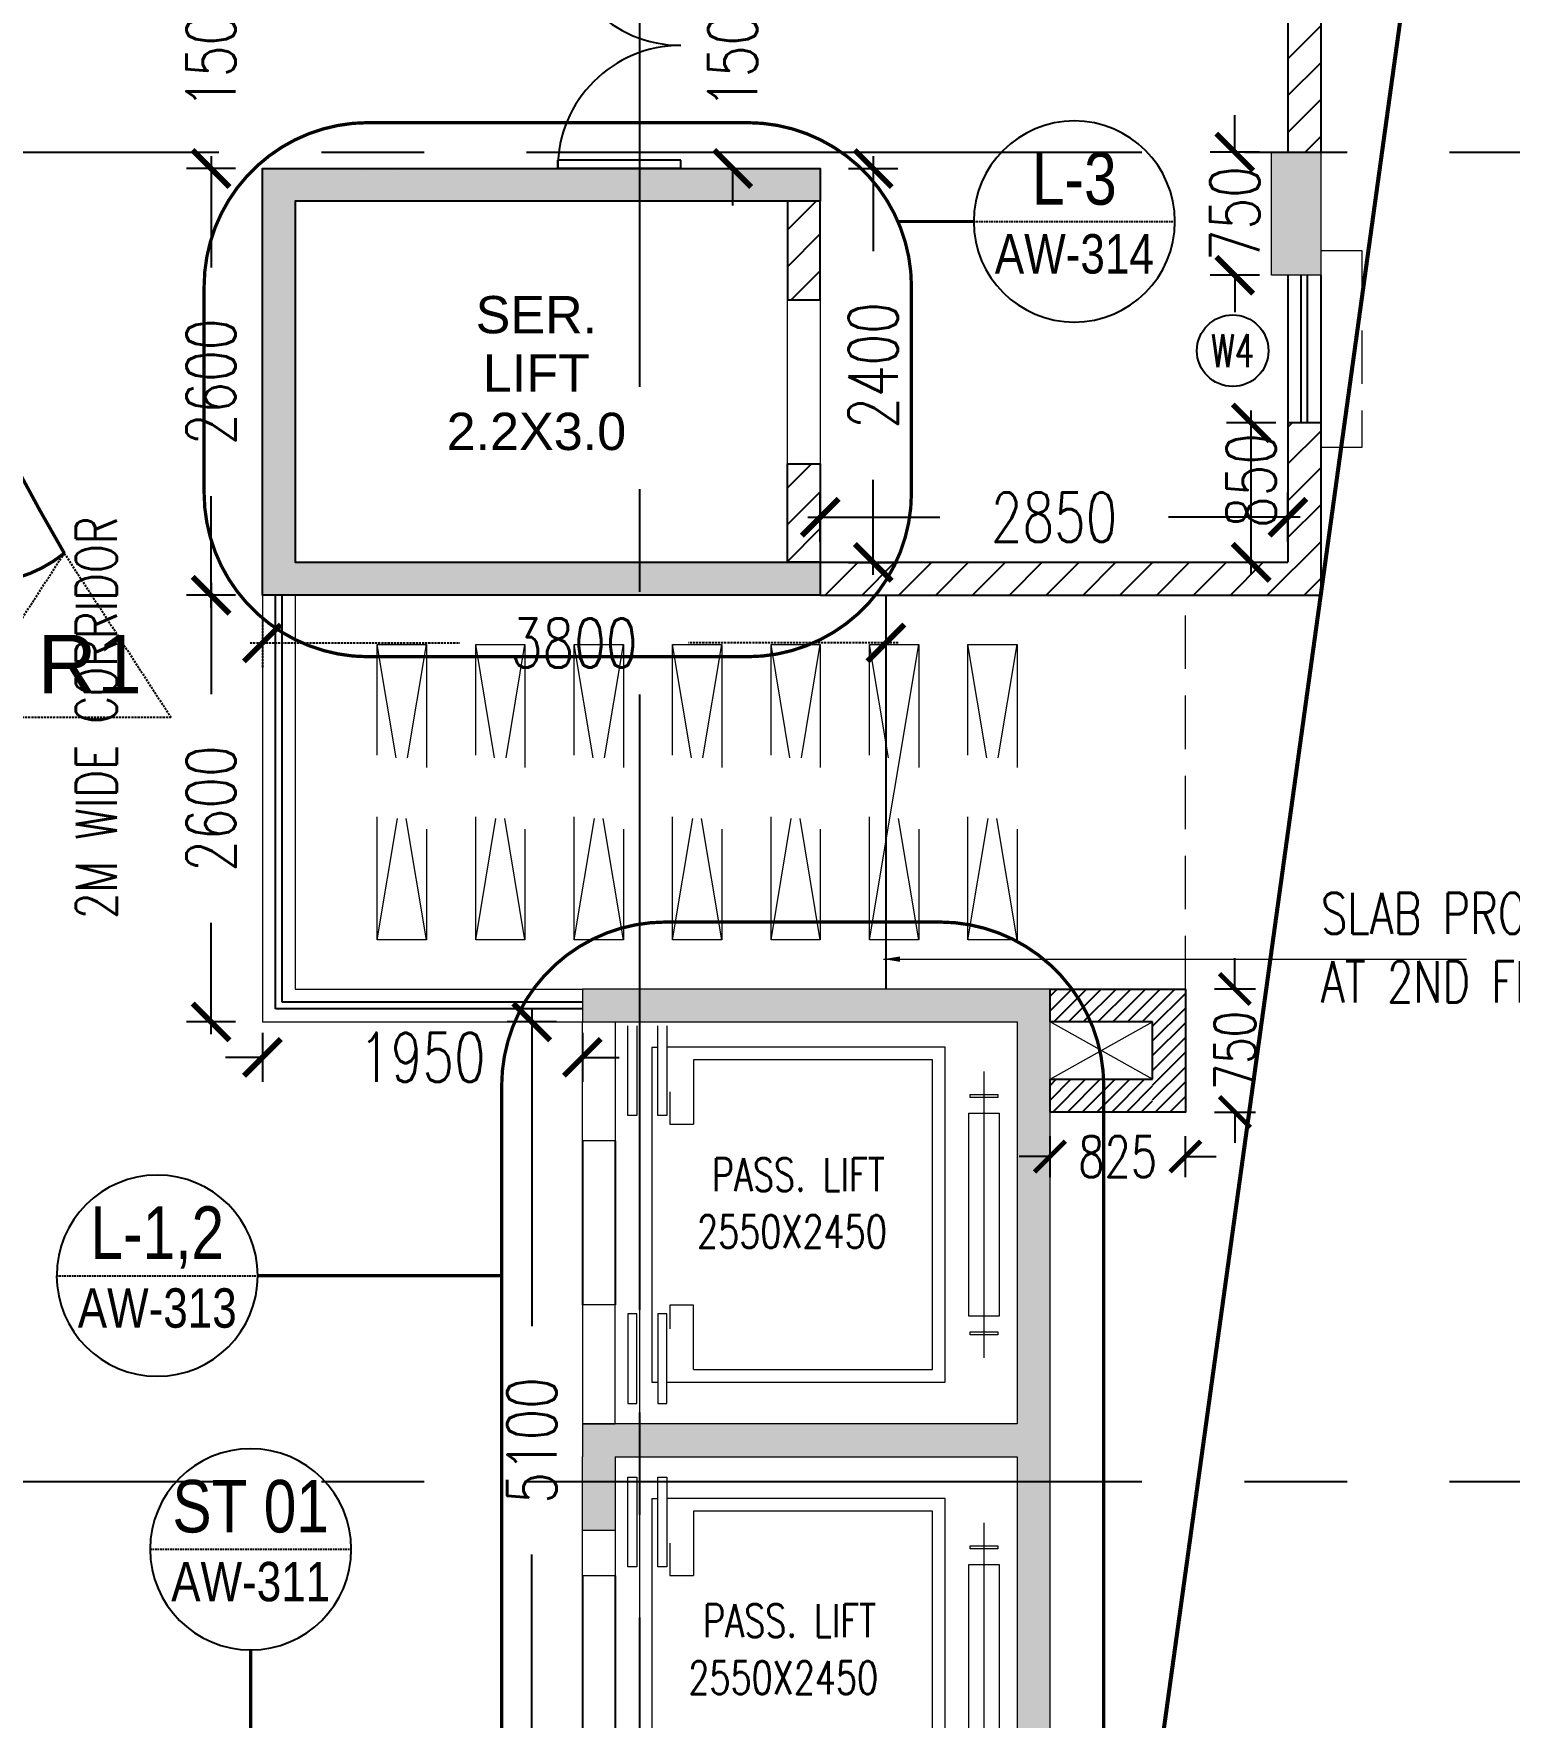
# Model space of a CAD drawing. Header units: millimetres. Extents: x -2076597 to 16308595, y -4402071 to 17875273.
# Drawn here: x -2027642 to -2018649, y -4295720 to -4285461 of the extents above; entities that cross this region are included whole.
import ezdxf
from ezdxf.enums import TextEntityAlignment as Align

# ---------------------------------------------------------------- set-up
doc = ezdxf.new("R2010")
doc.units = ezdxf.units.MM
for name, pattern in [('CENTER', [50.8, 31.75, -6.35, 6.35, -6.35]), ('CENTER2', [1.125, 0.75, -0.125, 0.125, -0.125]), ('CONTINULUS', [0]), ('DASHDOT', [1, 0.5, -0.25, 0, -0.25]), ('DASHED', [19.05, 12.7, -6.35]), ('DASHED2', [0.375, 0.25, -0.125]), ('Demolished', [4.8, 3.2, -1.6])]:
    doc.linetypes.add(name, pattern=pattern)
for name, color, linetype, lineweight in [('A- GLAZING', 5, 'Continuous', 9), ('A- LIGHT LINE', 8, 'Continuous', 9), ('A- SHAFT', 8, 'Continuous', 9), ('A-COL HATCH', 252, 'Continuous', 9), ('A-DETL-DEMO', 6, 'Demolished', 9), ('A-DETL-GENF', 92, 'Continuous', 9), ('A-DETL-THIN', 1, 'Continuous', 9), ('A-FLOR-OPNG', 51, 'Continuous', 9), ('G-ANNO-TEXT', 4, 'Continuous', 9), ('S-COL HATCH', 251, 'Continuous', 9), ('S-COLS', 7, 'Continuous', 9)]:
    doc.layers.add(name, color=color, linetype=linetype, lineweight=lineweight)
for name, color, linetype in [('A-CAR', 251, 'Continuous'), ('A-COL', 7, 'Continuous'), ('A-DIMS', 4, 'Continuous'), ('a-door', 1, 'Continuous'), ('A-FLDROP', 1, 'Continuous'), ('A-GRID', 8, 'CENTER'), ('A-PARAPET WALL', 4, 'Continuous'), ('a-ref', 5, 'Continuous'), ('A-REFS', 3, 'DASHED'), ('A-REV CLOUD', 2, 'DASHED'), ('A-SCHED', 1, 'Continuous'), ('A-SETBACK', 3, 'Continuous'), ('A-TXTROOM', 3, 'Continuous'), ('A-WALL', 2, 'Continuous'), ('A-WALL HATCH', 8, 'Continuous'), ('S-GRID', 252, 'CENTER2')]:
    doc.layers.add(name, color=color, linetype=linetype)
doc.styles.add('ARIAL', font='arial.ttf')
doc.styles.add('Arial_B', font='arialbd.ttf', dxfattribs={"height": 2536.890505})
doc.styles.add('DIM 100', font='romans.shx', dxfattribs={"width": 0.8})
doc.styles.add('ROMANS', font='romans.shx', dxfattribs={"width": 0.75})
doc.dimstyles.new('1_100 MJR', dxfattribs={"dimscale": 100, "dimtxt": 1.75, "dimasz": 1, "dimexe": 1, "dimexo": 0, "dimgap": 0.09, "dimtad": 0, "dimdsep": 46, "dimtxsty": 'DIM 100', "dimblk": 'ARCHTICK', "dimcen": 0.09, "dimdle": 1, "dimclrd": 8, "dimclre": 8, "dimclrt": 256, "dimazin": 0, "dimtfac": 1, "dimtofl": 0, "dimtmove": 1, "dimatfit": 3, "dimfxl": 0, "dimtolj": 1, "dimtzin": 0, "dimlwd": -1, "dimlwe": -1, "dimarcsym": 0})
doc.dimstyles.new('DIMM-100', dxfattribs={"dimscale": 150, "dimtxt": 2, "dimasz": 1.5, "dimexe": 1, "dimexo": 0, "dimgap": 2, "dimtad": 0, "dimtoh": 1, "dimdec": 0, "dimzin": 0, "dimdsep": 46, "dimtxsty": 'ROMANS', "dimblk": 'ARCHTICK', "dimcen": 1.5, "dimdle": 0.5, "dimclrd": 8, "dimclre": 8, "dimclrt": 256, "dimazin": 0, "dimtfac": 1, "dimtdec": 0, "dimtix": 1, "dimtofl": 0, "dimtmove": 2, "dimatfit": 3, "dimldrblk": 'DOT', "dimfxl": 0, "dimtolj": 1, "dimtzin": 0, "dimarcsym": 0})

# ---------------------------------------------------------------- blocks, each defined once
blk = doc.blocks.new('_ArchTick')
at = {"color": 0, "linetype": 'ByBlock', "const_width": 0.15}
blk.add_lwpolyline([(-0.5, -0.5), (0.5, 0.5)], dxfattribs=at)
blk = doc.blocks.new('*D62')
at = {"layer": 'A-DIMS', "color": 8, "linetype": 'CONTINULUS', "lineweight": -2, "transparency": 16777216}
for p, q in [((-3822422, -18351113), (-3822422, -18350926)), ((-3822422, -18351863), (-3822422, -18352051))]:
    blk.add_line(p, q, dxfattribs=at)
at = {"layer": 'A-DIMS', "color": 8, "lineweight": -2, "transparency": 16777216}
for p, q in [((-3822547, -18351113), (-3822297, -18351113)), ((-3822547, -18351863), (-3822297, -18351863))]:
    blk.add_line(p, q, dxfattribs=at)
at = {"layer": 'Defpoints', "color": 0, "transparency": 16777216}
for p in [(-3822924, -18351113), (-3822422, -18351113), (-3822724, -18351863)]:
    blk.add_point(p, dxfattribs=at)
at = {"layer": 'A-DIMS', "color": 8, "lineweight": -2, "transparency": 16777216, "xscale": 187.5, "yscale": 187.5, "zscale": 187.5}
for p, rotation in [((-3822422, -18351113), 270), ((-3822422, -18351863), 90)]:
    blk.add_blockref('_ArchTick', p, dxfattribs=dict(at, rotation=rotation))
at = {"layer": 'A-DIMS', "color": 4, "transparency": 16777216, "insert": (-3822422, -18351488), "char_height": 250, "attachment_point": 5, "rotation": 90, "style": 'ROMANS'}
blk.add_mtext('\\A1;750', dxfattribs=at)
blk = doc.blocks.new('_Dot')
at = {"color": 0, "linetype": 'ByBlock', "lineweight": -2}
blk.add_line((-0.5, 0), (-1, 0), dxfattribs=at)
at = {"color": 0, "linetype": 'ByBlock', "const_width": 0.5}
blk.add_lwpolyline([(-0.25, 0, 1), (0.25, 0, 1)], format="xyb", close=True, dxfattribs=at)
blk = doc.blocks.new('*D64')
at = {"layer": 'A-WALL', "color": 8, "lineweight": -2, "transparency": 16777216}
for p, q in [((-3823549, -18352009), (-3823549, -18352259)), ((-3822724, -18352009), (-3822724, -18352259)), ((-3823549, -18352134), (-3823736, -18352134)), ((-3822724, -18352134), (-3822536, -18352134))]:
    blk.add_line(p, q, dxfattribs=at)
at = {"layer": 'Defpoints', "color": 0, "transparency": 16777216}
for p in [(-3823549, -18351863), (-3822724, -18351863), (-3823549, -18352134)]:
    blk.add_point(p, dxfattribs=at)
at = {"layer": 'A-WALL', "color": 8, "lineweight": -2, "transparency": 16777216, "xscale": 187.5, "yscale": 187.5, "zscale": 187.5}
blk.add_blockref('_ArchTick', (-3823549, -18352134), dxfattribs=at)
at = {"layer": 'A-WALL', "color": 8, "lineweight": -2, "transparency": 16777216, "xscale": 187.5, "yscale": 187.5, "zscale": 187.5, "rotation": 180}
blk.add_blockref('_ArchTick', (-3822724, -18352134), dxfattribs=at)
at = {"layer": 'A-WALL', "color": 4, "transparency": 16777216, "insert": (-3823136, -18352134), "char_height": 250, "attachment_point": 5, "style": 'ROMANS'}
blk.add_mtext('\\A1;825', dxfattribs=at)
blk = doc.blocks.new('A$C4B0B4100')
at = {"layer": 'A-COL HATCH'}
h = blk.add_hatch(color=256, dxfattribs=at)
h.dxf.hatch_style = 1
h.paths.add_polyline_path([(108, -29178), (-2076, -29178), (-2076, -26728), (108, -26728), (108, -26528), (-2076, -26528), (-2076, -24078), (-192, -24078), (-192, -23878), (-2276, -23878), (-2276, -29378), (108, -29378)])
h.paths.add_polyline_path([(574, -26528), (374, -26528), (108, -26528), (108, -26728), (374, -26728), (574, -26728)])
h.paths.add_polyline_path([(574, -29178), (374, -29178), (108, -29178), (108, -29378), (574, -29378)])
h.paths.add_polyline_path([(574, -23878), (408, -23878), (408, -24078), (374, -24078), (574, -24078)])
h.paths.add_polyline_path([(408, -23878), (108, -23878), (108, -24078), (408, -24078)])
h.paths.add_polyline_path([(108, -23878), (-192, -23878), (-192, -24078), (108, -24078)], flags=17)
h = blk.add_hatch(color=256, dxfattribs=at)
h.dxf.hatch_style = 1
h.paths.add_polyline_path([(374, -26378), (574, -26378), (574, -26078), (374, -26078)])
h.paths.add_polyline_path([(374, -26528), (574, -26528), (574, -26378), (374, -26378)])
at = {"layer": 'A-DETL-THIN'}
for p, q in [((59, -24103), (59, -24649)), ((113, -24103), (59, -24103)), ((113, -24649), (113, -24103)), ((224, -24078), (224, -26528)), ((296, -24103), (241, -24103)), ((241, -24103), (241, -24649)), ((296, -24649), (296, -24103)), ((-1638, -24232), (-1638, -26274)), ((59, -24232), (-1638, -24232)), ((-1560, -24310), (-1560, -26196)), ((-104, -24310), (-1560, -24310)), ((-104, -24310), (-104, -24701)), ((151, -24232), (113, -24232)), ((151, -26274), (151, -24232)), ((-1958, -24521), (-1790, -24521)), ((-1958, -24539), (-1958, -24521)), ((-1790, -24539), (-1958, -24539)), ((-1790, -24521), (-1790, -24539)), ((40, -24701), (40, -24557)), ((-1966, -25871), (-1966, -24635)), ((-1966, -24635), (-1782, -24635)), ((-1782, -24635), (-1782, -25871)), ((-104, -24701), (40, -24701)), ((59, -24649), (113, -24649)), ((241, -24649), (296, -24649)), ((-104, -26196), (-104, -25804)), ((40, -25804), (-104, -25804)), ((40, -26001), (40, -25804)), ((-1782, -25871), (-1966, -25871)), ((59, -26403), (59, -25857)), ((59, -25857), (113, -25857)), ((113, -25857), (113, -26403)), ((241, -25857), (296, -25857)), ((241, -26403), (241, -25857)), ((296, -25857), (296, -26403)), ((-1958, -25985), (-1958, -25966)), ((-1958, -25966), (-1790, -25966)), ((-1790, -25985), (-1958, -25985)), ((-1790, -25966), (-1790, -25985)), ((-1560, -26196), (-104, -26196)), ((-1638, -26274), (59, -26274)), ((151, -26274), (116, -26274)), ((113, -26403), (59, -26403)), ((296, -26403), (241, -26403)), ((224, -26728), (224, -29178)), ((59, -26853), (59, -27399)), ((113, -26853), (59, -26853)), ((113, -27399), (113, -26853)), ((241, -26853), (241, -27399)), ((296, -26853), (241, -26853)), ((296, -27399), (296, -26853)), ((-1638, -26982), (-1638, -29024)), ((59, -26982), (-1638, -26982)), ((-1560, -27060), (-1560, -28946)), ((-104, -27060), (-1560, -27060)), ((-104, -27060), (-104, -27451)), ((151, -26982), (113, -26982)), ((151, -29024), (151, -26982)), ((-1958, -27271), (-1790, -27271)), ((-1958, -27289), (-1958, -27271)), ((-1790, -27289), (-1958, -27289)), ((-1790, -27271), (-1790, -27289)), ((-1966, -28621), (-1966, -27385)), ((-1966, -27385), (-1782, -27385)), ((-1782, -27385), (-1782, -28621)), ((40, -27451), (40, -27307)), ((-104, -27451), (40, -27451)), ((59, -27399), (113, -27399)), ((241, -27399), (296, -27399)), ((-1782, -28621), (-1966, -28621)), ((40, -28554), (-104, -28554)), ((-104, -28946), (-104, -28554)), ((40, -28751), (40, -28554)), ((59, -29153), (59, -28607)), ((59, -28607), (113, -28607)), ((113, -28607), (113, -29153)), ((241, -29153), (241, -28607)), ((241, -28607), (296, -28607)), ((296, -28607), (296, -29153)), ((-1958, -28716), (-1790, -28716)), ((-1958, -28735), (-1958, -28716)), ((-1790, -28716), (-1790, -28735)), ((-1790, -28735), (-1958, -28735)), ((-1638, -29024), (59, -29024)), ((-1560, -28946), (-104, -28946)), ((151, -29024), (116, -29024))]:
    blk.add_line(p, q, dxfattribs=at)
at = {"layer": 'A-FLDROP'}
for p, q in [((374, -25803), (374, -24803)), ((574, -25803), (574, -24803)), ((374, -28453), (374, -27453)), ((574, -28453), (574, -27453))]:
    blk.add_line(p, q, dxfattribs=at)
at = {"layer": 'A-FLOR-OPNG'}
for p, q in [((-1874, -24380), (-1874, -26126)), ((-1874, -27130), (-1874, -28876))]:
    blk.add_line(p, q, dxfattribs=at)
at = {"layer": 'A-WALL', "lineweight": 18}
for p, q in [((-2276, -23878), (574, -23878)), ((-2276, -29378), (-2276, -23878)), ((574, -24078), (574, -23878)), ((-2076, -26528), (-2076, -24078)), ((-2076, -24078), (574, -24078)), ((374, -26078), (574, -26078)), ((374, -26528), (-2076, -26528)), ((574, -26728), (574, -26528)), ((-2076, -26728), (374, -26728)), ((-2076, -29178), (-2076, -26728)), ((374, -26728), (574, -26728)), ((374, -29178), (-2076, -29178)), ((574, -29178), (374, -29178)), ((574, -29378), (574, -29178)), ((574, -29378), (-2276, -29378))]:
    blk.add_line(p, q, dxfattribs=at)
for points in [[(374, -24803), (574, -24803), (574, -24078), (374, -24078)], [(374, -27453), (574, -27453), (574, -26728), (374, -26728)], [(574, -29178), (374, -29178), (374, -28453), (574, -28453)]]:
    blk.add_lwpolyline(points, close=True, dxfattribs=at)
blk.add_lwpolyline([(374, -26528), (374, -25803), (574, -25803), (574, -26528)], dxfattribs=at)
at = {"layer": 'A-TXTROOM', "char_height": 200, "attachment_point": 1, "rotation": 180, "style": 'ROMANS'}
for s, insert, width in [('2550X2450', (-72, -25282, 0), 994.29), ('PASS. LIFT', (-162, -25629, 0), 1701.18), ('2550X2450', (-125, -28000, 0), 994.29), ('PASS. LIFT', (-215, -28347, 0), 1701.18)]:
    blk.add_mtext(s, dxfattribs=dict(at, insert=insert, width=width))
blk = doc.blocks.new('A$C3E2726BC')
at = {"layer": 'S-COL HATCH'}
h = blk.add_hatch(color=256, dxfattribs=at)
h.dxf.hatch_style = 1
h.paths.add_polyline_path([(0, 3400), (200, 3400), (200, 3200), (200, 200), (2400, 200), (2400, 0), (126, 0), (0, 913)])
h.paths.add_polyline_path([(0, 912), (126, 0), (0, 0)])
h = blk.add_hatch(color=256, dxfattribs=at)
h.paths.add_polyline_path([(2400, 3400), (2400, 3200)], flags=17)
h.paths.add_polyline_path([(200, 200), (200, 3400), (0, 3400), (0, 913), (126, 0), (2600, 0), (2600, 3400), (2400, 3400), (2400, 3200), (2400, 200)])
at = {"layer": 'A-COL'}
blk.add_lwpolyline([(2400, 3200), (2400, 3400), (2600, 3400), (2600, 0), (0, 0), (0, 3400), (200, 3400), (200, 200), (2400, 200), (2400, 3200), (2400, 3400)], dxfattribs=at)
blk = doc.blocks.new('Double-Flush - 1500 2-565315-1_ first floor')
at = {"layer": 'a-door'}
for p, q in [((-750, 850), (-699, 850)), ((-750, 100), (-750, 850)), ((-699, 100), (-699, 850)), ((699, 100), (699, 848)), ((750, 100), (750, 850)), ((-750, 100), (-699, 100)), ((750, 100), (699, 100))]:
    blk.add_line(p, q, dxfattribs=at)
for centre, start, end in [((-750, 100), 0, 90), ((750, 100), 90, 180)]:
    blk.add_arc(centre, 750, start, end, dxfattribs=at)
blk = doc.blocks.new('*D188')
at = {"layer": 'A-DIMS', "color": 8, "lineweight": -2, "transparency": 16777216}
for p, q in [((-2022848, -4288558), (-2022848, -4288258)), ((-2019998, -4288558), (-2019998, -4288258)), ((-2022923, -4288408), (-2022119, -4288408)), ((-2019923, -4288408), (-2020726, -4288408))]:
    blk.add_line(p, q, dxfattribs=at)
at = {"layer": 'Defpoints', "color": 0, "transparency": 16777216}
for p in [(-2019998, -4288408), (-2022848, -4288683), (-2019998, -4288683)]:
    blk.add_point(p, dxfattribs=at)
at = {"layer": 'A-DIMS', "color": 8, "lineweight": -2, "transparency": 16777216, "xscale": 225, "yscale": 225, "zscale": 225, "rotation": 180}
blk.add_blockref('_ArchTick', (-2022848, -4288408), dxfattribs=at)
at = {"layer": 'A-DIMS', "color": 8, "lineweight": -2, "transparency": 16777216, "xscale": 225, "yscale": 225, "zscale": 225}
blk.add_blockref('_ArchTick', (-2019998, -4288408), dxfattribs=at)
at = {"layer": 'A-DIMS', "transparency": 16777216, "insert": (-2021423, -4288408), "char_height": 300, "attachment_point": 5, "style": 'ROMANS'}
blk.add_mtext('\\A1;2850', dxfattribs=at)
blk = doc.blocks.new('*D201')
at = {"layer": 'A-DIMS', "color": 8, "lineweight": -2, "transparency": 16777216}
for p, q in [((-2026561, -4284783), (-2026561, -4284558)), ((-2026411, -4284783), (-2026711, -4284783)), ((-2026411, -4286283), (-2026711, -4286283)), ((-2026561, -4286283), (-2026561, -4286508))]:
    blk.add_line(p, q, dxfattribs=at)
at = {"layer": 'Defpoints', "color": 0, "transparency": 16777216}
for p in [(-2026248, -4284783), (-2026561, -4286283), (-2026248, -4286283)]:
    blk.add_point(p, dxfattribs=at)
at = {"layer": 'A-DIMS', "color": 8, "lineweight": -2, "transparency": 16777216, "xscale": 225, "yscale": 225, "zscale": 225}
for p, rotation in [((-2026561, -4284783), 270), ((-2026561, -4286283), 90)]:
    blk.add_blockref('_ArchTick', p, dxfattribs=dict(at, rotation=rotation))
at = {"layer": 'A-DIMS', "transparency": 16777216, "insert": (-2026561, -4285533), "char_height": 300, "attachment_point": 5, "rotation": 90, "style": 'ROMANS'}
blk.add_mtext('\\A1;1500', dxfattribs=at)
blk = doc.blocks.new('*D202')
at = {"layer": 'A-DIMS', "color": 8, "lineweight": -2, "transparency": 16777216}
for p, q in [((-2026561, -4286208), (-2026561, -4286886)), ((-2026411, -4286283), (-2026711, -4286283)), ((-2026561, -4288958), (-2026561, -4288279)), ((-2026411, -4288883), (-2026711, -4288883))]:
    blk.add_line(p, q, dxfattribs=at)
at = {"layer": 'Defpoints', "color": 0, "transparency": 16777216}
for p in [(-2026248, -4286283), (-2026561, -4288883), (-2026248, -4288883)]:
    blk.add_point(p, dxfattribs=at)
at = {"layer": 'A-DIMS', "color": 8, "lineweight": -2, "transparency": 16777216, "xscale": 225, "yscale": 225, "zscale": 225}
for p, rotation in [((-2026561, -4286283), 90), ((-2026561, -4288883), 270)]:
    blk.add_blockref('_ArchTick', p, dxfattribs=dict(at, rotation=rotation))
at = {"layer": 'A-DIMS', "transparency": 16777216, "insert": (-2026561, -4287583), "char_height": 300, "attachment_point": 5, "rotation": 90, "style": 'ROMANS'}
blk.add_mtext('\\A1;2600', dxfattribs=at)
blk = doc.blocks.new('*D604')
at = {"layer": 'A-DIMS', "color": 8, "linetype": 'CONTINULUS', "lineweight": -2, "transparency": 16777216}
for p, q in [((-2026561, -4288808), (-2026561, -4289486)), ((-2026561, -4291558), (-2026561, -4290879))]:
    blk.add_line(p, q, dxfattribs=at)
at = {"layer": 'A-DIMS', "color": 8, "lineweight": -2, "transparency": 16777216}
for p, q in [((-2026411, -4288883), (-2026711, -4288883)), ((-2026411, -4291483), (-2026711, -4291483))]:
    blk.add_line(p, q, dxfattribs=at)
at = {"layer": 'Defpoints', "color": 0, "transparency": 16777216}
for p in [(-2026248, -4288883), (-2026561, -4291483), (-2026248, -4291483)]:
    blk.add_point(p, dxfattribs=at)
at = {"layer": 'A-DIMS', "color": 8, "lineweight": -2, "transparency": 16777216, "xscale": 225, "yscale": 225, "zscale": 225}
for p, rotation in [((-2026561, -4288883), 90), ((-2026561, -4291483), 270)]:
    blk.add_blockref('_ArchTick', p, dxfattribs=dict(at, rotation=rotation))
at = {"layer": 'A-DIMS', "transparency": 16777216, "insert": (-2026561, -4290183), "char_height": 300, "attachment_point": 5, "rotation": 90, "style": 'ROMANS'}
blk.add_mtext('\\A1;2600', dxfattribs=at)
blk = doc.blocks.new('*D605')
at = {"layer": 'A-DIMS', "color": 8, "lineweight": -2, "transparency": 16777216}
for p, q in [((-2026248, -4291549), (-2026248, -4291849)), ((-2024298, -4291549), (-2024298, -4291849))]:
    blk.add_line(p, q, dxfattribs=at)
at = {"layer": 'A-DIMS', "color": 8, "linetype": 'CONTINULUS', "lineweight": -2, "transparency": 16777216}
for p, q in [((-2026248, -4291699), (-2026473, -4291699)), ((-2024298, -4291699), (-2024073, -4291699))]:
    blk.add_line(p, q, dxfattribs=at)
at = {"layer": 'Defpoints', "color": 0, "transparency": 16777216}
for p in [(-2026248, -4291489), (-2024298, -4291483), (-2024298, -4291699)]:
    blk.add_point(p, dxfattribs=at)
at = {"layer": 'A-DIMS', "color": 8, "lineweight": -2, "transparency": 16777216, "xscale": 225, "yscale": 225, "zscale": 225}
blk.add_blockref('_ArchTick', (-2026248, -4291699), dxfattribs=at)
at = {"layer": 'A-DIMS', "color": 8, "lineweight": -2, "transparency": 16777216, "xscale": 225, "yscale": 225, "zscale": 225, "rotation": 180}
blk.add_blockref('_ArchTick', (-2024298, -4291699), dxfattribs=at)
at = {"layer": 'A-DIMS', "transparency": 16777216, "insert": (-2025273, -4291699), "char_height": 300, "attachment_point": 5, "style": 'ROMANS'}
blk.add_mtext('\\A1;1950', dxfattribs=at)
blk = doc.blocks.new('*D606')
at = {"layer": 'A-DIMS', "color": 8, "lineweight": -2, "transparency": 16777216}
for p, q in [((-2024456, -4291483), (-2024756, -4291483)), ((-2024456, -4296583), (-2024756, -4296583))]:
    blk.add_line(p, q, dxfattribs=at)
at = {"layer": 'A-DIMS', "color": 8, "linetype": 'CONTINULUS', "lineweight": -2, "transparency": 16777216}
for p, q in [((-2024606, -4291408), (-2024606, -4293336)), ((-2024606, -4296658), (-2024606, -4294729))]:
    blk.add_line(p, q, dxfattribs=at)
at = {"layer": 'Defpoints', "color": 0, "transparency": 16777216}
for p in [(-2024298, -4291483), (-2024606, -4296583), (-2024298, -4296583)]:
    blk.add_point(p, dxfattribs=at)
at = {"layer": 'A-DIMS', "color": 8, "lineweight": -2, "transparency": 16777216, "xscale": 225, "yscale": 225, "zscale": 225}
for p, rotation in [((-2024606, -4291483), 90), ((-2024606, -4296583), 270)]:
    blk.add_blockref('_ArchTick', p, dxfattribs=dict(at, rotation=rotation))
at = {"layer": 'A-DIMS', "transparency": 16777216, "insert": (-2024606, -4294033), "char_height": 300, "attachment_point": 5, "rotation": 90, "style": 'ROMANS'}
blk.add_mtext('\\A1;5100', dxfattribs=at)
blk = doc.blocks.new('2ND & 3RD FLOOR COLUMN')
at = {"layer": 'A-COL HATCH'}
blk.add_hatch(color=256, dxfattribs=at).paths.add_polyline_path([(-3716866, -18637684), (-3717166, -18637684), (-3717166, -18636934), (-3716866, -18636934)])
at = {"layer": 'S-COLS'}
blk.add_lwpolyline([(-3716866, -18637684), (-3717166, -18637684), (-3717166, -18636934), (-3716866, -18636934)], close=True, dxfattribs=at)
at = {"layer": 'S-GRID', "ltscale": 5000}
for p, q in [((-3721016, -18677738.7), (-3721016, -18616910.1)), ((-3772330.8, -18636934), (-3707051.5, -18636934)), ((-3772330.8, -18645034), (-3707051.5, -18645034))]:
    blk.add_line(p, q, dxfattribs=at)
blk = doc.blocks.new('*D86')
at = {"layer": 'A-DIMS', "color": 8, "lineweight": -2, "transparency": 16777216}
for p, q in [((-2023382, -4284783), (-2023382, -4284558)), ((-2023532, -4284783), (-2023232, -4284783)), ((-2023532, -4286283), (-2023232, -4286283)), ((-2023382, -4286283), (-2023382, -4286508))]:
    blk.add_line(p, q, dxfattribs=at)
at = {"layer": 'Defpoints', "color": 0, "transparency": 16777216}
for p in [(-2023598, -4284783), (-2023598, -4286283), (-2023382, -4286283)]:
    blk.add_point(p, dxfattribs=at)
at = {"layer": 'A-DIMS', "color": 8, "lineweight": -2, "transparency": 16777216, "xscale": 225, "yscale": 225, "zscale": 225}
for p, rotation in [((-2023382, -4284783), 270), ((-2023382, -4286283), 90)]:
    blk.add_blockref('_ArchTick', p, dxfattribs=dict(at, rotation=rotation))
at = {"layer": 'A-DIMS', "transparency": 16777216, "insert": (-2023382, -4285533), "char_height": 300, "attachment_point": 5, "rotation": 90, "style": 'ROMANS'}
blk.add_mtext('\\A1;1500', dxfattribs=at)
blk = doc.blocks.new('*D293')
at = {"layer": 'A-DIMS', "color": 8, "lineweight": -2, "transparency": 16777216}
for p, q in [((-2022525, -4286208), (-2022525, -4286786)), ((-2022675, -4286283), (-2022375, -4286283)), ((-2022525, -4288758), (-2022525, -4288179)), ((-2022675, -4288683), (-2022375, -4288683))]:
    blk.add_line(p, q, dxfattribs=at)
at = {"layer": 'Defpoints', "color": 0, "transparency": 16777216}
for p in [(-2022848, -4286283), (-2022848, -4288683), (-2022525, -4288683)]:
    blk.add_point(p, dxfattribs=at)
at = {"layer": 'A-DIMS', "color": 8, "lineweight": -2, "transparency": 16777216, "xscale": 225, "yscale": 225, "zscale": 225}
for p, rotation in [((-2022525, -4286283), 90), ((-2022525, -4288683), 270)]:
    blk.add_blockref('_ArchTick', p, dxfattribs=dict(at, rotation=rotation))
at = {"layer": 'A-DIMS', "transparency": 16777216, "insert": (-2022525, -4287483), "char_height": 300, "attachment_point": 5, "rotation": 90, "style": 'ROMANS'}
blk.add_mtext('\\A1;2400', dxfattribs=at)
blk = doc.blocks.new('Family - ___-240295-0_ ground floor')
at = {"layer": 'A-SETBACK', "linetype": 'DASHDOT', "lineweight": -2, "ltscale": 2000, "const_width": 25}
blk.add_lwpolyline([(76480, 233663), (47866, 236124), (29166, 193452), (70915, 193452)], close=True, dxfattribs=at)
blk = doc.blocks.new('REF')
at = {"layer": 'a-ref'}
blk.add_arc((0, 0), 766, 0, 180, dxfattribs=at)
at = {"layer": 'A-REFS'}
blk.add_line((-766, 0), (766, 0), dxfattribs=at)
at = {"layer": 'A-REFS', "color": 10, "linetype": 'Continuous', "style": 'ARIAL', "width": 0.8}
blk.add_attdef('01', text='', height=400, dxfattribs=at).set_placement((0, 328), align=Align.MIDDLE_CENTER)
blk.add_attdef('AW-305', text='', height=300, dxfattribs=at).set_placement((0, -246), align=Align.MIDDLE)
blk = doc.blocks.new('*D114')
at = {"layer": 'A-DIMS', "color": 8, "lineweight": -2, "transparency": 16777216}
for p, q in [((-2020222, -4288758), (-2020222, -4287758)), ((-2020072, -4287833), (-2020372, -4287833)), ((-2020072, -4288683), (-2020372, -4288683))]:
    blk.add_line(p, q, dxfattribs=at)
at = {"layer": 'Defpoints', "color": 0, "transparency": 16777216}
for p in [(-2020222, -4287833), (-2019998, -4287833), (-2019998, -4288683)]:
    blk.add_point(p, dxfattribs=at)
at = {"layer": 'A-DIMS', "color": 8, "lineweight": -2, "transparency": 16777216, "xscale": 225, "yscale": 225, "zscale": 225}
for p, rotation in [((-2020222, -4287833), 90), ((-2020222, -4288683), 270)]:
    blk.add_blockref('_ArchTick', p, dxfattribs=dict(at, rotation=rotation))
at = {"layer": 'A-DIMS', "transparency": 16777216, "insert": (-2020222, -4288184), "char_height": 300, "attachment_point": 5, "rotation": 90, "style": 'ROMANS'}
blk.add_mtext('\\A1;850', dxfattribs=at)
blk = doc.blocks.new('*D115')
at = {"layer": 'A-DIMS', "color": 8, "lineweight": -2, "transparency": 16777216}
for p, q in [((-2020322, -4286183), (-2020322, -4285958)), ((-2020172, -4286183), (-2020472, -4286183)), ((-2020172, -4286933), (-2020472, -4286933)), ((-2020322, -4286933), (-2020322, -4287158))]:
    blk.add_line(p, q, dxfattribs=at)
at = {"layer": 'Defpoints', "color": 0, "transparency": 16777216}
for p in [(-2020322, -4286183), (-2020098, -4286183), (-2020098, -4286933)]:
    blk.add_point(p, dxfattribs=at)
at = {"layer": 'A-DIMS', "color": 8, "lineweight": -2, "transparency": 16777216, "xscale": 225, "yscale": 225, "zscale": 225}
for p, rotation in [((-2020322, -4286183), 270), ((-2020322, -4286933), 90)]:
    blk.add_blockref('_ArchTick', p, dxfattribs=dict(at, rotation=rotation))
at = {"layer": 'A-DIMS', "transparency": 16777216, "insert": (-2020322, -4286558), "char_height": 300, "attachment_point": 5, "rotation": 90, "style": 'ROMANS'}
blk.add_mtext('\\A1;750', dxfattribs=at)
blk = doc.blocks.new('SOP')
at = {"layer": 'A-SCHED', "color": 8}
blk.add_circle((0, 0), 218, dxfattribs=at)
at = {"layer": 'A-SCHED', "style": 'ROMANS', "width": 0.7}
blk.add_attdef('D2', text='', height=200, dxfattribs=at).set_placement((0, 0), align=Align.MIDDLE_CENTER)
blk = doc.blocks.new('*D401')
at = {"layer": 'A-REV CLOUD', "color": 8, "lineweight": -2, "transparency": 16777216}
for p, q in [((-2026248, -4289024), (-2026248, -4289324)), ((-2022448, -4289024), (-2022448, -4289324)), ((-2026323, -4289174), (-2025044, -4289174)), ((-2022373, -4289174), (-2023651, -4289174))]:
    blk.add_line(p, q, dxfattribs=at)
at = {"layer": 'Defpoints', "color": 0, "transparency": 16777216}
for p in [(-2026248, -4288883), (-2022448, -4288883), (-2026248, -4289174)]:
    blk.add_point(p, dxfattribs=at)
at = {"layer": 'A-REV CLOUD', "color": 8, "lineweight": -2, "transparency": 16777216, "xscale": 225, "yscale": 225, "zscale": 225, "rotation": 180}
blk.add_blockref('_ArchTick', (-2026248, -4289174), dxfattribs=at)
at = {"layer": 'A-REV CLOUD', "color": 8, "lineweight": -2, "transparency": 16777216, "xscale": 225, "yscale": 225, "zscale": 225}
blk.add_blockref('_ArchTick', (-2022448, -4289174), dxfattribs=at)
at = {"layer": 'A-REV CLOUD', "transparency": 16777216, "insert": (-2024348, -4289174), "char_height": 300, "attachment_point": 5, "style": 'ROMANS'}
blk.add_mtext('\\A1;3800', dxfattribs=at)
blk = doc.blocks.new('FEATURE WALL')
at = {"layer": 'A-WALL HATCH'}
h = blk.add_hatch(dxfattribs=at)
h.set_pattern_fill('ANSI31', color=256, scale=20)
h.set_pattern_definition([(45, (4e-06, 195651.43), (-44.9012806, 44.9012806), [])])
h.paths.add_polyline_path([(-3822723.6, -18351863.2), (-3822923.6, -18351863.2), (-3822923.6, -18351113.2), (-3822723.6, -18351113.2)])
h.paths.add_polyline_path([(-3822923.6, -18351313.2), (-3823548.5, -18351313.2), (-3823548.5, -18351113.2), (-3822923.6, -18351113.2)])
h = blk.add_hatch(dxfattribs=at)
h.set_pattern_fill('ANSI31', color=256, scale=20)
h.set_pattern_definition([(45, (0, 116979.43), (-44.9012806, 44.9012806), [])])
h.paths.add_polyline_path([(-3822923.6, -18351863.2), (-3823548.5, -18351863.2), (-3823548.5, -18351663.2), (-3822923.6, -18351663.2)])
at = {"layer": 'A- LIGHT LINE', "color": 1, "linetype": 'DASHED2', "ltscale": 1300}
for points in [[(-3821898.5, -18346613.2), (-3821648.5, -18346613.2), (-3821648.5, -18347813.2), (-3821898.5, -18347813.2)], [(-3822723.6, -18351113.2), (-3822723.6, -18348713.2)]]:
    blk.add_lwpolyline(points, dxfattribs=at)
at = {"layer": 'A- SHAFT', "linetype": 'CONTINULUS', "ltscale": 8}
for p, q in [((-3822923.6, -18351663.2), (-3823548.5, -18351313.2)), ((-3823548.5, -18351663.2), (-3822923.6, -18351313.2))]:
    blk.add_line(p, q, dxfattribs=at)
at = {"layer": 'A-WALL'}
for points in [[(-3822923.6, -18351313.2), (-3823548.5, -18351313.2), (-3823548.5, -18351113.2), (-3822923.6, -18351113.2)], [(-3822923.6, -18351113.2), (-3822923.6, -18351113.2), (-3822723.6, -18351113.2), (-3822723.6, -18351863.2), (-3822923.6, -18351863.2)], [(-3822923.6, -18351663.2), (-3822923.6, -18351313.2)], [(-3822923.6, -18351863.2), (-3823548.5, -18351863.2), (-3823548.5, -18351663.2), (-3822923.6, -18351663.2)]]:
    blk.add_lwpolyline(points, dxfattribs=at)
at = {"layer": 'A-DIMS'}
dim = blk.add_linear_dim(base=(-3822422.2, -18351113.2), p1=(-3822723.6, -18351863.2), p2=(-3822923.6, -18351113.2), angle=90, dimstyle='DIMM-100', override={"dimfxlon": 1}, dxfattribs=at)
dim.commit()
dim.dimension.update_dxf_attribs({"geometry": '*D62', "text_midpoint": (-3822422.2, -18351488.2)})
at = {"layer": 'A-WALL'}
dim = blk.add_linear_dim(base=(-3823548.5, -18352133.6), p1=(-3822723.6, -18351863.2), p2=(-3823548.5, -18351863.2), dimstyle='DIMM-100', override={"dimfxlon": 1}, dxfattribs=at)
dim.commit()
dim.dimension.update_dxf_attribs({"geometry": '*D64', "text_midpoint": (-3823136.1, -18352133.6)})

msp = doc.modelspace()

# ---------------------------------------------------------------- hatches: boundary and pattern name
at = {"layer": 'A-WALL HATCH'}
h = msp.add_hatch(dxfattribs=at)
h.set_pattern_fill('ANSI31', color=256, scale=50)
h.set_pattern_definition([(45, (-2740619.58, -3299762.15), (-112.253202, 112.253202), [])])
h.paths.add_polyline_path([(-2019797.9, -4287832.5), (-2019997.9, -4287832.5), (-2019997.9, -4288682.5), (-2022847.9, -4288682.5), (-2022847.9, -4288882.5), (-2019798.2, -4288882.5), (-2019797.9, -4288880.3)])
h.paths.add_polyline_path([(-2019797.9, -4281132.5), (-2019997.9, -4281132.5), (-2019997.9, -4286182.5), (-2019797.9, -4286182.5)])
h = msp.add_hatch(dxfattribs=at)
h.set_pattern_fill('ANSI31', color=256, scale=50)
h.set_pattern_definition([(45, (1802100.65, 14141061.7), (-112.2532015, 112.2532015), [])])
h.paths.add_polyline_path([(-2022847.9, -4286482.5), (-2023047.9, -4286482.5), (-2023047.9, -4287082.5), (-2022847.9, -4287082.5)])
h.paths.add_polyline_path([(-2022847.9, -4288682.5), (-2023047.9, -4288682.5), (-2023047.9, -4288082.5), (-2022847.9, -4288082.5)])

# ---------------------------------------------------------------- linework, layer by layer
at = {"layer": 'A- GLAZING'}
for p, q in [((-2019997.9, -4287832.5), (-2019997.9, -4286932.5)), ((-2019797.9, -4287832.5), (-2019797.9, -4286932.5)), ((-2026247.9, -4288882.5), (-2026247.9, -4291482.5)), ((-2026047.9, -4288882.5), (-2026047.9, -4291282.5)), ((-2026047.9, -4291282.5), (-2024297.9, -4291282.5)), ((-2026247.9, -4291482.5), (-2024297.9, -4291482.5))]:
    msp.add_line(p, q, dxfattribs=at)
at = {"layer": 'A- SHAFT', "linetype": 'DASHED2', "ltscale": 3000}
for p, q in [((-2025547.9, -4290982.5), (-2025247.9, -4289182.5)), ((-2025247.9, -4290982.5), (-2025547.9, -4289182.5)), ((-2024947.9, -4290982.5), (-2024647.9, -4289182.5)), ((-2024647.9, -4290982.5), (-2024947.9, -4289182.5)), ((-2024347.9, -4290982.5), (-2024047.9, -4289182.5)), ((-2024047.9, -4290982.5), (-2024347.9, -4289182.5)), ((-2023747.9, -4290982.5), (-2023447.9, -4289182.5)), ((-2023447.9, -4290982.5), (-2023747.9, -4289182.5)), ((-2023147.9, -4290982.5), (-2022847.9, -4289182.5)), ((-2022847.9, -4290982.5), (-2023147.9, -4289182.5)), ((-2022247.9, -4290982.5), (-2022547.9, -4289182.5)), ((-2021947.9, -4290982.5), (-2021647.9, -4289182.5)), ((-2021647.9, -4290982.5), (-2021947.9, -4289182.5))]:
    msp.add_line(p, q, dxfattribs=at)
for points in [[(-2025247.9, -4290982.5), (-2025547.9, -4290982.5), (-2025547.9, -4289182.5), (-2025247.9, -4289182.5)], [(-2024647.9, -4290982.5), (-2024947.9, -4290982.5), (-2024947.9, -4289182.5), (-2024647.9, -4289182.5)], [(-2024047.9, -4290982.5), (-2024347.9, -4290982.5), (-2024347.9, -4289182.5), (-2024047.9, -4289182.5)], [(-2023447.9, -4290982.5), (-2023747.9, -4290982.5), (-2023747.9, -4289182.5), (-2023447.9, -4289182.5)], [(-2022847.9, -4290982.5), (-2023147.9, -4290982.5), (-2023147.9, -4289182.5), (-2022847.9, -4289182.5)], [(-2022247.9, -4290982.5), (-2022547.9, -4290982.5), (-2022547.9, -4289182.5), (-2022247.9, -4289182.5)], [(-2021647.9, -4290982.5), (-2021947.9, -4290982.5), (-2021947.9, -4289182.5), (-2021647.9, -4289182.5)]]:
    msp.add_lwpolyline(points, close=True, dxfattribs=at)
at = {"layer": 'A-DETL-DEMO', "color": 8, "linetype": 'Continuous', "ltscale": 1.1}
msp.add_line((-2022547.9, -4290982.5), (-2022247.9, -4289182.5), dxfattribs=at)
at = {"layer": 'A-DETL-THIN'}
for p, q in [((-2023047.9, -4288082.5), (-2023047.9, -4287082.5)), ((-2022847.9, -4287082.5), (-2022847.9, -4288082.5))]:
    msp.add_line(p, q, dxfattribs=at)
at = {"layer": 'A-PARAPET WALL'}
for p, q in [((-2019917.9, -4287832.5), (-2019917.9, -4286932.5)), ((-2019877.9, -4287832.5), (-2019877.9, -4286932.5)), ((-2026167.9, -4291402.5), (-2026167.9, -4288882.5)), ((-2026127.9, -4291362.5), (-2026127.9, -4288882.5)), ((-2022447.9, -4288882.5), (-2022447.9, -4291282.5)), ((-2024297.9, -4291402.5), (-2026167.9, -4291402.5)), ((-2024297.9, -4291362.5), (-2026127.9, -4291362.5))]:
    msp.add_line(p, q, dxfattribs=at)
at = {"layer": 'a-ref', "linetype": 'DASHDOT', "ltscale": 1000, "const_width": 20}
for points in [[(-2023292.3, -4289257.8), (-2025603.3, -4289257.8, -0.4142136), (-2026603.3, -4288257.8), (-2026603.3, -4287003.3, -0.4142136), (-2025603.3, -4286003.3), (-2023292.3, -4286003.3, -0.4142136), (-2022292.3, -4287003.3), (-2022292.3, -4288257.8, -0.4142136)], [(-2022120.3, -4297115.3), (-2023789.8, -4297115.3, -0.4142136), (-2024789.8, -4296115.3), (-2024789.8, -4291874.3, -0.4142136), (-2023789.8, -4290874.3), (-2022120.3, -4290874.3, -0.4142136), (-2021120.3, -4291874.3), (-2021120.3, -4296115.3, -0.4142136)]]:
    msp.add_lwpolyline(points, format="xyb", close=True, dxfattribs=at)
for points in [[(-2022374.7, -4286605.8), (-2021912.8, -4286605.8)], [(-2024789.8, -4293029.3), (-2026275.8, -4293029.3)], [(-2026319.3, -4296336.4), (-2026319.3, -4295309.3)]]:
    msp.add_lwpolyline(points, dxfattribs=at)
at = {"layer": 'a-ref'}
for centre in [(-2021299.8, -4286605.8), (-2026888.8, -4293029.3), (-2026319.3, -4294696.3)]:
    msp.add_arc(centre, 613, 180, 0, dxfattribs=at)
at = {"layer": 'A-REV CLOUD', "const_width": 20}
msp.add_lwpolyline([(-2027455.2, -4288627.4, -0.3568015), (-2028507.3, -4288618.9, -0.5205671), (-2029132.3, -4288618.9, -0.5205671), (-2029757.3, -4288618.9, -0.5205671), (-2030331.3, -4288567.9, -0.5205671), (-2030331.3, -4287942.9, -0.5205671), (-2030331.3, -4287317.9, -0.5205671), (-2030096.3, -4286927.9, -0.5205671), (-2029471.3, -4286927.9, -0.5205671), (-2028846.3, -4286927.9, -0.5205671), (-2028221.3, -4286927.9, -0.5205671), (-2027882.3, -4287213.9, -0.5205671), (-2027882.3, -4287838.9, 0.016194)], format="xyb", close=True, dxfattribs=at)
at = {"layer": 'A-REV CLOUD'}
msp.add_lwpolyline([(-2028105.2, -4289627.4), (-2027455.2, -4288627.4), (-2026805.2, -4289627.4)], close=True, dxfattribs=at)
at = {"layer": 'A-WALL'}
for p, q in [((-2019997.9, -4281132.5), (-2019997.9, -4286182.5)), ((-2019797.9, -4281132.5), (-2019797.9, -4286182.5)), ((-2019997.9, -4286932.5), (-2019997.9, -4288682.5)), ((-2019797.9, -4286932.5), (-2019797.9, -4288882.5)), ((-2019797.9, -4287832.5), (-2019997.9, -4287832.5)), ((-2022847.9, -4288682.5), (-2019997.9, -4288682.5)), ((-2022847.9, -4288882.5), (-2019797.9, -4288882.5))]:
    msp.add_line(p, q, dxfattribs=at)
for points in [[(-2022847.9, -4286482.5), (-2023047.9, -4286482.5), (-2023047.9, -4287082.5), (-2022847.9, -4287082.5)], [(-2022847.9, -4288682.5), (-2023047.9, -4288682.5), (-2023047.9, -4288082.5), (-2022847.9, -4288082.5)]]:
    msp.add_lwpolyline(points, close=True, dxfattribs=at)

# ---------------------------------------------------------------- block references
at = {"layer": 'A- LIGHT LINE'}
msp.add_blockref('2ND & 3RD FLOOR COLUMN', (1697068.2, 14350751.5), dxfattribs=at)
at = {"layer": 'A-CAR', "rotation": 269.9999998829173}
msp.add_blockref('A$C3E2726BC', (-2026247.9, -4286282.5), dxfattribs=at)
at = {"layer": 'A-DETL-GENF', "color": 8}
msp.add_blockref('Family - ___-240295-0_ ground floor', (-2094762.5, -4511594.9), dxfattribs=at)
at = {"layer": 'a-door', "rotation": 90.00000000000001}
msp.add_blockref('Double-Flush - 1500 2-565315-1_ first floor', (-2023597.9, -4285532.5), dxfattribs=at)
at = {"layer": 'A-GRID', "rotation": 180}
msp.add_blockref('A$C4B0B4100', (-2023724.1, -4320660.4), dxfattribs=at)
at = {"layer": 'A-REFS', "xscale": 0.8, "yscale": 0.8, "zscale": 0.8}
for p, values in [((-2021299.8, -4286605.8), {'01': 'L-3', 'AW-305': 'AW-314'}), ((-2026888.8, -4293029.3), {'01': 'L-1,2', 'AW-305': 'AW-313'}), ((-2026319.3, -4294696.3), {'01': 'ST 01', 'AW-305': 'AW-311'})]:
    msp.add_blockref('REF', p, dxfattribs=at).add_auto_attribs(values)
at = {"layer": 'A-REV CLOUD'}
msp.add_blockref('FEATURE WALL', (1802100.7, 14059830.7), dxfattribs=at)
at = {"layer": 'A-SCHED'}
msp.add_blockref('SOP', (-2020334.5, -4287392.9), dxfattribs=at).add_auto_attribs({'D2': 'W4'})

# ---------------------------------------------------------------- texts
at = {"layer": 'A-REV CLOUD', "insert": (-2027617.2, -4289124.9), "char_height": 356, "attachment_point": 1, "style": 'ARIAL'}
msp.add_mtext_dynamic_manual_height_columns('R1', width=753, gutter_width=1780, heights=[0], dxfattribs=at)
at = {"layer": 'A-TXTROOM', "insert": (-2027385.8, -4290856.4, 0), "char_height": 250.282, "width": 2944.588, "attachment_point": 1, "rotation": 90, "style": 'ROMANS'}
msp.add_mtext('2M WIDE CORRIDOR ', dxfattribs=at)
at = {"layer": 'A-TXTROOM', "insert": (-2019796.5, -4290696.2, 0), "char_height": 250.282, "width": 3684.893, "attachment_point": 1, "style": 'ROMANS'}
msp.add_mtext('SLAB PROJECTION\\PAT 2ND FLOOR LEVEL', dxfattribs=at)
at = {"layer": 'G-ANNO-TEXT', "color": 7, "insert": (-2024578.1, -4287059.7), "char_height": 227.305, "width": 3513.32, "attachment_point": 2, "line_spacing_factor": 0.938532, "style": 'Arial_B'}
msp.add_mtext('{\\fArial|b0|i0|c0|p34;SER.\\PLIFT\\P2.2X3.0}', dxfattribs=at)

# ---------------------------------------------------------------- dimensions: what is measured, and where the dimension line sits
at = {"layer": 'A-DIMS'}
for base, p1, p2, picture, middle in [((-2026561.1, -4286282.5), (-2026247.9, -4284782.5), (-2026247.9, -4286282.5), '*D201', (-2026561.1, -4285532.5)), ((-2023382.3, -4286282.5), (-2023597.9, -4284782.5), (-2023597.9, -4286282.5), '*D86', (-2023382.3, -4285532.5)), ((-2020321.8, -4286182.5), (-2020097.9, -4286932.5), (-2020097.9, -4286182.5), '*D115', (-2020321.8, -4286557.5)), ((-2026561.1, -4288882.5), (-2026247.9, -4286282.5), (-2026247.9, -4288882.5), '*D202', (-2026561.1, -4287582.5)), ((-2022525.3, -4288682.5), (-2022847.9, -4286282.5), (-2022847.9, -4288682.5), '*D293', (-2022525.3, -4287482.5)), ((-2026561.1, -4291482.5), (-2026247.9, -4288882.5), (-2026247.9, -4291482.5), '*D604', (-2026561.1, -4290182.5)), ((-2024605.8, -4296582.5), (-2024297.9, -4291482.5), (-2024297.9, -4296582.5), '*D606', (-2024605.8, -4294032.5))]:
    dim = msp.add_linear_dim(base=base, p1=p1, p2=p2, angle=90, dimstyle='DIMM-100', override={"dimfxlon": 1}, dxfattribs=at)
    dim.commit()
    dim.dimension.update_dxf_attribs({"geometry": picture, "text_midpoint": middle})
dim = msp.add_linear_dim(base=(-2020222.3, -4287832.5), p1=(-2019997.9, -4288682.5), p2=(-2019997.9, -4287832.5), angle=90, dimstyle='DIMM-100', override={"dimfxlon": 1}, dxfattribs=at)
dim.commit()
dim.dimension.update_dxf_attribs({"geometry": '*D114', "text_midpoint": (-2020222.3, -4288184.1), "dimtype": 128})
for base, p1, p2, picture, middle in [((-2019997.9, -4288407.5), (-2022847.9, -4288682.5), (-2019997.9, -4288682.5), '*D188', (-2021422.9, -4288407.5)), ((-2024297.9, -4291699.3), (-2026247.9, -4291488.5), (-2024297.9, -4291482.5), '*D605', (-2025272.9, -4291699.3))]:
    dim = msp.add_linear_dim(base=base, p1=p1, p2=p2, dimstyle='DIMM-100', override={"dimfxlon": 1}, dxfattribs=at)
    dim.commit()
    dim.dimension.update_dxf_attribs({"geometry": picture, "text_midpoint": middle})
at = {"layer": 'A-REV CLOUD'}
dim = msp.add_linear_dim(base=(-2026247.9, -4289173.9), p1=(-2022447.9, -4288882.5), p2=(-2026247.9, -4288882.5), dimstyle='DIMM-100', override={"dimfxlon": 1}, dxfattribs=at)
dim.commit()
dim.dimension.update_dxf_attribs({"geometry": '*D401', "text_midpoint": (-2024347.9, -4289173.9)})

# ---------------------------------------------------------------- leaders
at = {"layer": 'A- LIGHT LINE'}
msp.add_leader([(-2022461.7, -4291100.4), (-2018908.7, -4291100.4)], dimstyle='1_100 MJR', dxfattribs=at)

doc.saveas('drawing.dxf')
